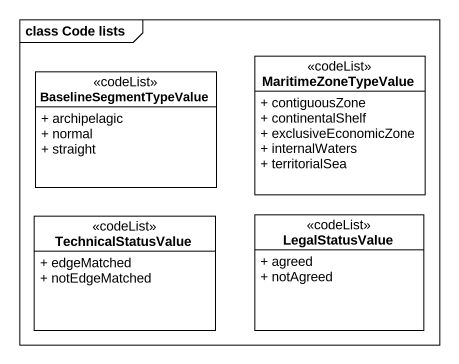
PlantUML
@startuml
mainframe class Code lists
hide circle
hide empty members
skinparam classAttributeIconSize 0
class MaritimeZoneTypeValue <<codeList>> {
  + contiguousZone
  + continentalShelf
  + exclusiveEconomicZone
  + internalWaters
  + territorialSea
}
class BaselineSegmentTypeValue <<codeList>> {
  + archipelagic
  + normal
  + straight
}
class TechnicalStatusValue <<codeList>> {
  + edgeMatched
  + notEdgeMatched
}
class LegalStatusValue <<codeList>> {
  + agreed
  + notAgreed
}
@enduml
